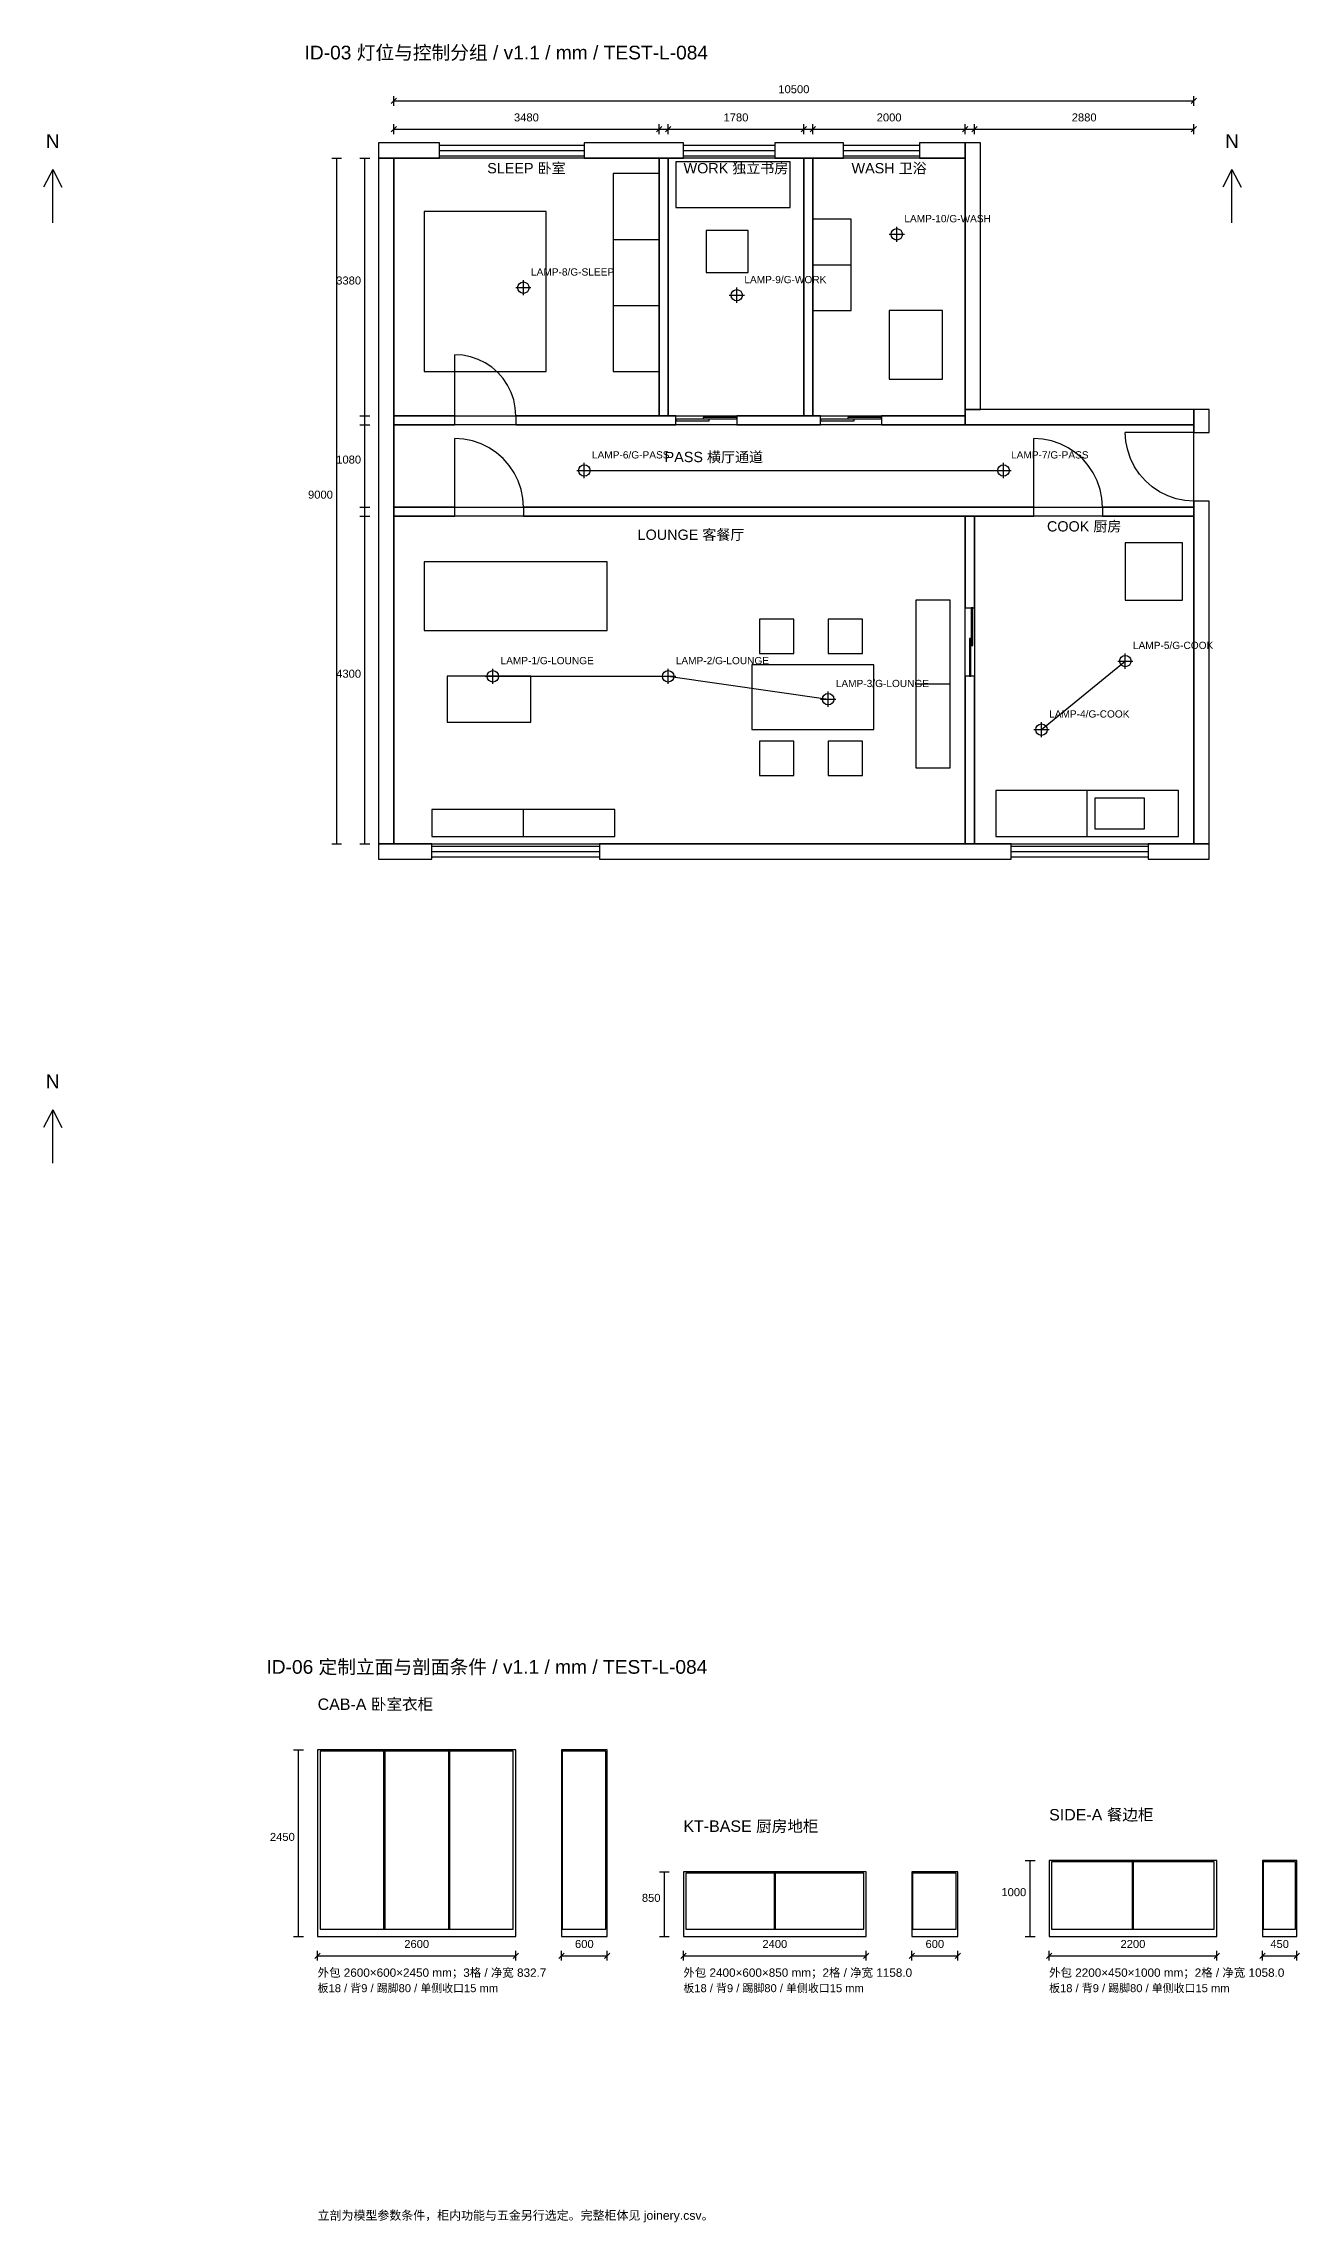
# Model space of a CAD drawing. Header units: millimetres. Extents: x -149 to 43839, y -16089 to 12503.
# Drawn here: x 27357 to 43839, y -16089 to 12503 of the extents above; entities that cross this region are included whole.
import ezdxf
from ezdxf.enums import TextEntityAlignment as Align

# ---------------------------------------------------------------- set-up
doc = ezdxf.new("R2010")
doc.units = ezdxf.units.MM
for name, color, linetype in [('ID-02_NORTH', 7, 'Continuous'), ('ID-02_TEXT', 7, 'Continuous'), ('ID-03_DIMENSION', 7, 'Continuous'), ('ID-03_DOOR', 7, 'Continuous'), ('ID-03_FIXTURE', 7, 'Continuous'), ('ID-03_FLOOR', 7, 'Continuous'), ('ID-03_FURNITURE', 7, 'Continuous'), ('ID-03_LIGHT', 3, 'Continuous'), ('ID-03_LIGHT_CONTROL', 3, 'Continuous'), ('ID-03_LIGHT_LABEL', 3, 'Continuous'), ('ID-03_LINE', 7, 'Continuous'), ('ID-03_NORTH', 7, 'Continuous'), ('ID-03_TEXT', 7, 'Continuous'), ('ID-03_WALL', 7, 'Continuous'), ('ID-03_WINDOW', 7, 'Continuous'), ('ID-05_NORTH', 7, 'Continuous'), ('ID-05_TEXT', 7, 'Continuous'), ('ID-06_DIMENSION', 7, 'Continuous'), ('ID-06_JOINERY_ELEVATION', 7, 'Continuous'), ('ID-06_JOINERY_INTERNAL', 7, 'Continuous'), ('ID-06_JOINERY_SECTION', 7, 'Continuous'), ('ID-06_TEXT', 7, 'Continuous')]:
    doc.layers.add(name, color=color, linetype=linetype)
doc.styles.add('CJK', font='Arial Unicode.ttf')

msp = doc.modelspace()

# ---------------------------------------------------------------- linework, layer by layer
at = {"layer": 'ID-02_NORTH'}
for p, q in [((27477, 10850), (27357, 10620)), ((27477, 10150), (27477, 10850)), ((27477, 10850), (27597, 10620))]:
    msp.add_line(p, q, dxfattribs=at)
at = {"layer": 'ID-03_DIMENSION'}
for p, q in [((31919, 11715), (31989, 11785)), ((31954, 11685), (31954, 11815)), ((31954, 11750), (42454, 11750)), ((42419, 11715), (42489, 11785)), ((42454, 11685), (42454, 11815)), ((31954, 11315), (31954, 11445)), ((35434, 11315), (35434, 11445)), ((35434, 11315), (35434, 11445)), ((35554, 11315), (35554, 11445)), ((35554, 11315), (35554, 11445)), ((37334, 11315), (37334, 11445)), ((37334, 11315), (37334, 11445)), ((37454, 11315), (37454, 11445)), ((37454, 11315), (37454, 11445)), ((39454, 11315), (39454, 11445)), ((39454, 11315), (39454, 11445)), ((39574, 11315), (39574, 11445)), ((39574, 11315), (39574, 11445)), ((42454, 11315), (42454, 11445)), ((31919, 11345), (31989, 11415)), ((31954, 11380), (35434, 11380)), ((35399, 11345), (35469, 11415)), ((35399, 11345), (35469, 11415)), ((35434, 11380), (35554, 11380)), ((35519, 11345), (35589, 11415)), ((35519, 11345), (35589, 11415)), ((35554, 11380), (37334, 11380)), ((37299, 11345), (37369, 11415)), ((37299, 11345), (37369, 11415)), ((37334, 11380), (37454, 11380)), ((37419, 11345), (37489, 11415)), ((37419, 11345), (37489, 11415)), ((37454, 11380), (39454, 11380)), ((39419, 11345), (39489, 11415)), ((39419, 11345), (39489, 11415)), ((39454, 11380), (39574, 11380)), ((39539, 11345), (39609, 11415)), ((39539, 11345), (39609, 11415)), ((39574, 11380), (42454, 11380)), ((42419, 11345), (42489, 11415)), ((31139, 11000), (31269, 11000)), ((31204, 2000), (31204, 11000)), ((31509, 11000), (31639, 11000)), ((31574, 7620), (31574, 11000)), ((31509, 7620), (31639, 7620)), ((31509, 7620), (31639, 7620)), ((31509, 7500), (31639, 7500)), ((31509, 7500), (31639, 7500)), ((31574, 7500), (31574, 7620)), ((31574, 6420), (31574, 7500)), ((31509, 6420), (31639, 6420)), ((31509, 6420), (31639, 6420)), ((31509, 6300), (31639, 6300)), ((31509, 6300), (31639, 6300)), ((31574, 6300), (31574, 6420)), ((31574, 2000), (31574, 6300)), ((31139, 2000), (31269, 2000)), ((31509, 2000), (31639, 2000))]:
    msp.add_line(p, q, dxfattribs=at)
at = {"layer": 'ID-03_DOOR'}
for p, q in [((32754, 7620), (32754, 8420)), ((32858, 8413), (32754, 8420)), ((32961, 8393), (32858, 8413)), ((33060, 8359), (32961, 8393)), ((33154, 8313), (33060, 8359)), ((33241, 8255), (33154, 8313)), ((33320, 8186), (33241, 8255)), ((33389, 8107), (33320, 8186)), ((33447, 8020), (33389, 8107)), ((33493, 7926), (33447, 8020)), ((33527, 7827), (33493, 7926)), ((33547, 7724), (33527, 7827)), ((33554, 7620), (33547, 7724)), ((32754, 6420), (32754, 7320)), ((32871, 7312), (32754, 7320)), ((32987, 7289), (32871, 7312)), ((33098, 7251), (32987, 7289)), ((33204, 7199), (33098, 7251)), ((33302, 7134), (33204, 7199)), ((40354, 6420), (40354, 7320)), ((40471, 7312), (40354, 7320)), ((40587, 7289), (40471, 7312)), ((40698, 7251), (40587, 7289)), ((40804, 7199), (40698, 7251)), ((40902, 7134), (40804, 7199)), ((42454, 7400), (41554, 7400)), ((41562, 7283), (41554, 7400)), ((41585, 7167), (41562, 7283)), ((41623, 7056), (41585, 7167)), ((33390, 7056), (33302, 7134)), ((33468, 6968), (33390, 7056)), ((33533, 6870), (33468, 6968)), ((33585, 6764), (33533, 6870)), ((40990, 7056), (40902, 7134)), ((41068, 6968), (40990, 7056)), ((41133, 6870), (41068, 6968)), ((41185, 6764), (41133, 6870)), ((41675, 6950), (41623, 7056)), ((41740, 6852), (41675, 6950)), ((33623, 6653), (33585, 6764)), ((33646, 6537), (33623, 6653)), ((41223, 6653), (41185, 6764)), ((41246, 6537), (41223, 6653)), ((41818, 6764), (41740, 6852)), ((41906, 6686), (41818, 6764)), ((42004, 6621), (41906, 6686)), ((42110, 6569), (42004, 6621)), ((33654, 6420), (33646, 6537)), ((41254, 6420), (41246, 6537)), ((42221, 6531), (42110, 6569)), ((42337, 6508), (42221, 6531)), ((42454, 6500), (42337, 6508))]:
    msp.add_line(p, q, dxfattribs=at)
for points in [[(35654, 7554), (36094, 7554), (36094, 7574), (35654, 7574)], [(36014, 7578), (36454, 7578), (36454, 7598), (36014, 7598)], [(37554, 7554), (37994, 7554), (37994, 7574), (37554, 7574)], [(37914, 7578), (38354, 7578), (38354, 7598), (37914, 7598)], [(39532, 4605), (39552, 4605), (39552, 5100), (39532, 5100)], [(39508, 4200), (39528, 4200), (39528, 4695), (39508, 4695)]]:
    msp.add_lwpolyline(points, close=True, dxfattribs=at)
at = {"layer": 'ID-03_FIXTURE'}
msp.add_lwpolyline([(41154, 2200), (41804, 2200), (41804, 2600), (41154, 2600)], close=True, dxfattribs=at)
at = {"layer": 'ID-03_FLOOR'}
for points in [[(31954, 7620), (35434, 7620), (35434, 11000), (31954, 11000)], [(35554, 7620), (37334, 7620), (37334, 11000), (35554, 11000)], [(37454, 7620), (39454, 7620), (39454, 11000), (37454, 11000)], [(31954, 6420), (42454, 6420), (42454, 7500), (31954, 7500)], [(31954, 2000), (39454, 2000), (39454, 6300), (31954, 6300)], [(39574, 2000), (42454, 2000), (42454, 6300), (39574, 6300)]]:
    msp.add_lwpolyline(points, close=True, dxfattribs=at)
at = {"layer": 'ID-03_FURNITURE'}
for points in [[(35654, 10350), (37154, 10350), (37154, 10950), (35654, 10950)], [(34834, 8200), (35434, 8200), (35434, 10800), (34834, 10800)], [(32354, 8200), (33954, 8200), (33954, 10300), (32354, 10300)], [(36054, 9500), (36604, 9500), (36604, 10050), (36054, 10050)], [(37454, 9000), (37954, 9000), (37954, 10200), (37454, 10200)], [(38454, 8100), (39154, 8100), (39154, 9000), (38454, 9000)], [(41554, 5200), (42304, 5200), (42304, 5950), (41554, 5950)], [(32354, 4800), (34754, 4800), (34754, 5700), (32354, 5700)], [(38804, 3000), (39254, 3000), (39254, 5200), (38804, 5200)], [(36754, 4500), (37204, 4500), (37204, 4950), (36754, 4950)], [(37654, 4500), (38104, 4500), (38104, 4950), (37654, 4950)], [(36654, 3500), (38254, 3500), (38254, 4350), (36654, 4350)], [(32654, 3600), (33754, 3600), (33754, 4200), (32654, 4200)], [(36754, 2900), (37204, 2900), (37204, 3350), (36754, 3350)], [(37654, 2900), (38104, 2900), (38104, 3350), (37654, 3350)], [(39854, 2100), (42254, 2100), (42254, 2700), (39854, 2700)], [(32454, 2100), (34854, 2100), (34854, 2450), (32454, 2450)]]:
    msp.add_lwpolyline(points, close=True, dxfattribs=at)
at = {"layer": 'ID-03_LIGHT'}
for p, q in [((38554, 9900), (38554, 10100)), ((38454, 10000), (38654, 10000)), ((33554, 9300), (33754, 9300)), ((33654, 9200), (33654, 9400)), ((36354, 9200), (36554, 9200)), ((36454, 9100), (36454, 9300)), ((34354, 6900), (34554, 6900)), ((34454, 6800), (34454, 7000)), ((39854, 6900), (40054, 6900)), ((39954, 6800), (39954, 7000)), ((33254, 4100), (33254, 4300)), ((35554, 4100), (35554, 4300)), ((41454, 4400), (41654, 4400)), ((41554, 4300), (41554, 4500)), ((33154, 4200), (33354, 4200)), ((35454, 4200), (35654, 4200)), ((37554, 3900), (37754, 3900)), ((37654, 3800), (37654, 4000)), ((40354, 3500), (40554, 3500)), ((40454, 3400), (40454, 3600))]:
    msp.add_line(p, q, dxfattribs=at)
for centre in [(38554, 10000), (33654, 9300), (36454, 9200), (34454, 6900), (39954, 6900), (41554, 4400), (33254, 4200), (35554, 4200), (37654, 3900), (40454, 3500)]:
    msp.add_circle(centre, 75, dxfattribs=at)
at = {"layer": 'ID-03_LIGHT_CONTROL'}
for p, q in [((34454, 6900), (39954, 6900)), ((40454, 3500), (41554, 4400)), ((33254, 4200), (35554, 4200)), ((35554, 4200), (37654, 3900))]:
    msp.add_line(p, q, dxfattribs=at)
at = {"layer": 'ID-03_LINE'}
for p, q in [((34834, 9933), (35434, 9933)), ((37454, 9600), (37954, 9600)), ((34834, 9067), (35434, 9067)), ((38804, 4100), (39254, 4100)), ((41054, 2100), (41054, 2700)), ((33654, 2100), (33654, 2450))]:
    msp.add_line(p, q, dxfattribs=at)
at = {"layer": 'ID-03_NORTH'}
for p, q in [((42954, 10850), (42834, 10620)), ((42954, 10150), (42954, 10850)), ((42954, 10850), (43074, 10620))]:
    msp.add_line(p, q, dxfattribs=at)
at = {"layer": 'ID-03_WALL'}
for points in [[(31754, 11000), (32554, 11000), (32554, 11200), (31754, 11200)], [(34454, 11000), (35754, 11000), (35754, 11200), (34454, 11200)], [(36954, 11000), (37854, 11000), (37854, 11200), (36954, 11200)], [(38854, 11000), (39454, 11000), (39454, 11200), (38854, 11200)], [(39454, 7700), (39654, 7700), (39654, 11200), (39454, 11200)], [(31754, 2000), (31954, 2000), (31954, 11000), (31754, 11000)], [(35434, 7620), (35554, 7620), (35554, 11000), (35434, 11000)], [(37334, 7620), (37454, 7620), (37454, 11000), (37334, 11000)], [(31954, 7500), (32754, 7500), (32754, 7620), (31954, 7620)], [(33554, 7500), (35654, 7500), (35654, 7620), (33554, 7620)], [(36454, 7500), (37554, 7500), (37554, 7620), (36454, 7620)], [(38354, 7500), (39454, 7500), (39454, 7620), (38354, 7620)], [(39454, 7500), (42454, 7500), (42454, 7700), (39454, 7700)], [(42454, 7400), (42654, 7400), (42654, 7700), (42454, 7700)], [(31954, 6300), (32754, 6300), (32754, 6420), (31954, 6420)], [(33654, 6300), (40354, 6300), (40354, 6420), (33654, 6420)], [(39454, 5100), (39574, 5100), (39574, 6300), (39454, 6300)], [(41254, 6300), (42454, 6300), (42454, 6420), (41254, 6420)], [(42454, 2000), (42654, 2000), (42654, 6500), (42454, 6500)], [(39454, 2000), (39574, 2000), (39574, 4200), (39454, 4200)], [(31754, 1800), (32454, 1800), (32454, 2000), (31754, 2000)], [(34654, 1800), (40054, 1800), (40054, 2000), (34654, 2000)], [(41854, 1800), (42654, 1800), (42654, 2000), (41854, 2000)]]:
    msp.add_lwpolyline(points, close=True, dxfattribs=at)
at = {"layer": 'ID-03_WINDOW'}
for p, q in [((32554, 11170), (34454, 11170)), ((35754, 11170), (36954, 11170)), ((37854, 11170), (38854, 11170)), ((32554, 11100), (34454, 11100)), ((32554, 11030), (34454, 11030)), ((35754, 11100), (36954, 11100)), ((35754, 11030), (36954, 11030)), ((37854, 11100), (38854, 11100)), ((37854, 11030), (38854, 11030)), ((32454, 1970), (34654, 1970)), ((32454, 1900), (34654, 1900)), ((32454, 1830), (34654, 1830)), ((40054, 1970), (41854, 1970)), ((40054, 1900), (41854, 1900)), ((40054, 1830), (41854, 1830))]:
    msp.add_line(p, q, dxfattribs=at)
at = {"layer": 'ID-05_NORTH'}
for p, q in [((27477, -1489), (27357, -1719)), ((27477, -2189), (27477, -1489)), ((27477, -1489), (27597, -1719))]:
    msp.add_line(p, q, dxfattribs=at)
at = {"layer": 'ID-06_DIMENSION'}
for p, q in [((30639, -9889), (30769, -9889)), ((30704, -12339), (30704, -9889)), ((40239, -11339), (40369, -11339)), ((40304, -12339), (40304, -11339)), ((35439, -11489), (35569, -11489)), ((35504, -12339), (35504, -11489)), ((30639, -12339), (30769, -12339)), ((30919, -12624), (30989, -12554)), ((30954, -12654), (30954, -12524)), ((33519, -12624), (33589, -12554)), ((33554, -12654), (33554, -12524)), ((34119, -12624), (34189, -12554)), ((34154, -12654), (34154, -12524)), ((34719, -12624), (34789, -12554)), ((34754, -12654), (34754, -12524)), ((35439, -12339), (35569, -12339)), ((35719, -12624), (35789, -12554)), ((35754, -12654), (35754, -12524)), ((38119, -12624), (38189, -12554)), ((38154, -12654), (38154, -12524)), ((38719, -12624), (38789, -12554)), ((38754, -12654), (38754, -12524)), ((39319, -12624), (39389, -12554)), ((39354, -12654), (39354, -12524)), ((40239, -12339), (40369, -12339)), ((40519, -12624), (40589, -12554)), ((40554, -12654), (40554, -12524)), ((42719, -12624), (42789, -12554)), ((42754, -12654), (42754, -12524)), ((43319, -12624), (43389, -12554)), ((43354, -12654), (43354, -12524)), ((43769, -12624), (43839, -12554)), ((43804, -12654), (43804, -12524)), ((30954, -12589), (33554, -12589)), ((34154, -12589), (34754, -12589)), ((35754, -12589), (38154, -12589)), ((38754, -12589), (39354, -12589)), ((40554, -12589), (42754, -12589)), ((43354, -12589), (43804, -12589))]:
    msp.add_line(p, q, dxfattribs=at)
at = {"layer": 'ID-06_JOINERY_ELEVATION'}
for points in [[(30954, -12339), (33554, -12339), (33554, -9889), (30954, -9889)], [(40554, -12339), (42754, -12339), (42754, -11339), (40554, -11339)], [(35754, -12339), (38154, -12339), (38154, -11489), (35754, -11489)]]:
    msp.add_lwpolyline(points, close=True, dxfattribs=at)
at = {"layer": 'ID-06_JOINERY_INTERNAL'}
for points in [[(30987, -12241), (33521, -12241), (33521, -9907), (30987, -9907)], [(31820, -12241), (31838, -12241), (31838, -9907), (31820, -9907)], [(32670, -12241), (32688, -12241), (32688, -9907), (32670, -9907)], [(34163, -12241), (34736, -12241), (34736, -9907), (34163, -9907)], [(40587, -12241), (42721, -12241), (42721, -11357), (40587, -11357)], [(41645, -12241), (41663, -12241), (41663, -11357), (41645, -11357)], [(43363, -12241), (43786, -12241), (43786, -11357), (43363, -11357)], [(35787, -12241), (38121, -12241), (38121, -11507), (35787, -11507)], [(36945, -12241), (36963, -12241), (36963, -11507), (36945, -11507)], [(38763, -12241), (39336, -12241), (39336, -11507), (38763, -11507)]]:
    msp.add_lwpolyline(points, close=True, dxfattribs=at)
at = {"layer": 'ID-06_JOINERY_SECTION'}
for points in [[(34154, -12339), (34754, -12339), (34754, -9889), (34154, -9889)], [(43354, -12339), (43804, -12339), (43804, -11339), (43354, -11339)], [(38754, -12339), (39354, -12339), (39354, -11489), (38754, -11489)]]:
    msp.add_lwpolyline(points, close=True, dxfattribs=at)

# ---------------------------------------------------------------- texts
at = {"style": 'CJK'}
for s, p in [('ID-03 灯位与控制分组 / v1.1 / mm / TEST-L-084', (30782, 12295)), ('ID-06 定制立面与剖面条件 / v1.1 / mm / TEST-L-084', (30282, -8889))]:
    msp.add_text(s, height=180, dxfattribs=at).set_placement(p)
at = {"layer": 'ID-02_TEXT', "style": 'CJK'}
msp.add_text('N', height=180, dxfattribs=at).set_placement((27477, 11080), align=Align.BOTTOM_CENTER)
at = {"layer": 'ID-03_DIMENSION', "style": 'CJK'}
for s, p in [('10500', (37204, 11820)), ('3480', (33694, 11450)), ('1780', (36444, 11450)), ('2000', (38454, 11450)), ('2880', (41014, 11450))]:
    msp.add_text(s, height=105, dxfattribs=at).set_placement(p, align=Align.BOTTOM_CENTER)
for s, p in [('3380', (31524, 9310)), ('1080', (31524, 6960)), ('9000', (31154, 6500)), ('4300', (31524, 4150))]:
    msp.add_text(s, height=105, dxfattribs=at).set_placement(p, align=Align.BOTTOM_RIGHT)
at = {"layer": 'ID-03_LIGHT_LABEL', "style": 'CJK'}
for s, p in [('LAMP-10/G-WASH', (38654, 10130)), ('LAMP-8/G-SLEEP', (33754, 9430)), ('LAMP-9/G-WORK', (36554, 9330)), ('LAMP-6/G-PASS', (34554, 7030)), ('LAMP-7/G-PASS', (40054, 7030)), ('LAMP-5/G-COOK', (41654, 4530)), ('LAMP-1/G-LOUNGE', (33354, 4330)), ('LAMP-2/G-LOUNGE', (35654, 4330)), ('LAMP-3/G-LOUNGE', (37754, 4030)), ('LAMP-4/G-COOK', (40554, 3630))]:
    msp.add_text(s, height=95, dxfattribs=at).set_placement(p, align=Align.BOTTOM_LEFT)
at = {"layer": 'ID-03_TEXT', "style": 'CJK'}
for s, height, p in [('N', 180, (42954, 11080)), ('SLEEP 卧室', 135, (33694, 10760)), ('WORK 独立书房', 135, (36444, 10760)), ('WASH 卫浴', 135, (38454, 10760)), ('PASS 横厅通道', 135, (36154, 6970)), ('LOUNGE 客餐厅', 135, (35854, 5950)), ('COOK 厨房', 135, (41014, 6060))]:
    msp.add_text(s, height=height, dxfattribs=at).set_placement(p, align=Align.BOTTOM_CENTER)
at = {"layer": 'ID-05_TEXT', "style": 'CJK'}
msp.add_text('N', height=180, dxfattribs=at).set_placement((27477, -1259), align=Align.BOTTOM_CENTER)
at = {"layer": 'ID-06_DIMENSION', "style": 'CJK'}
for s, p in [('2450', (30654, -11114)), ('1000', (40254, -11839)), ('850', (35454, -11914))]:
    msp.add_text(s, height=105, dxfattribs=at).set_placement(p, align=Align.BOTTOM_RIGHT)
for s, p in [('2600', (32254, -12519)), ('600', (34454, -12519)), ('2400', (36954, -12519)), ('600', (39054, -12519)), ('2200', (41654, -12519)), ('450', (43579, -12519))]:
    msp.add_text(s, height=105, dxfattribs=at).set_placement(p, align=Align.BOTTOM_CENTER)
at = {"layer": 'ID-06_TEXT', "style": 'CJK'}
for s, height, p in [('CAB-A 卧室衣柜', 150, (30954, -9409)), ('KT-BASE 厨房地柜', 150, (35754, -11009)), ('SIDE-A 餐边柜', 150, (40554, -10859)), ('外包 2600×600×2450 mm；3格 / 净宽 832.7', 110, (30954, -12899)), ('外包 2400×600×850 mm；2格 / 净宽 1158.0', 110, (35754, -12899)), ('外包 2200×450×1000 mm；2格 / 净宽 1058.0', 110, (40554, -12899)), ('板18 / 背9 / 踢脚80 / 单侧收口15 mm', 105, (30954, -13099)), ('板18 / 背9 / 踢脚80 / 单侧收口15 mm', 105, (35754, -13099)), ('板18 / 背9 / 踢脚80 / 单侧收口15 mm', 105, (40554, -13099)), ('立剖为模型参数条件，柜内功能与五金另行选定。完整柜体见 joinery.csv。', 115, (30954, -16089))]:
    msp.add_text(s, height=height, dxfattribs=at).set_placement(p, align=Align.BOTTOM_LEFT)

doc.saveas('drawing.dxf')
